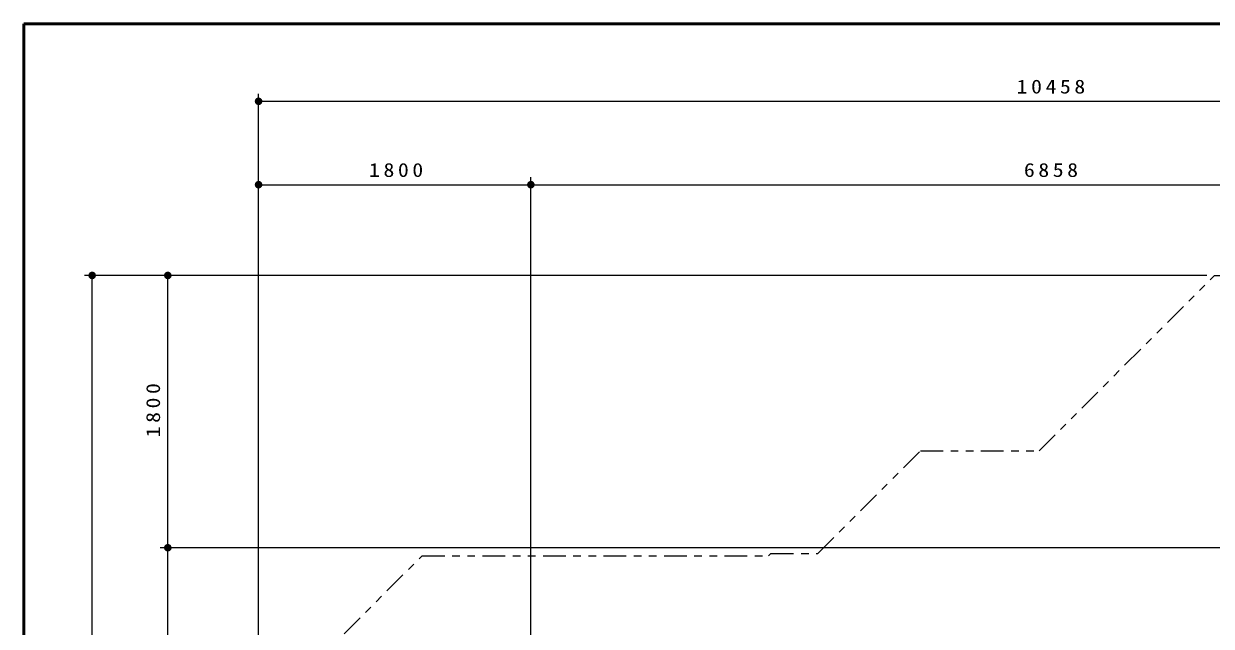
# Model space of a CAD drawing. Units: millimetres on the paper, scale 1:50. Extents: x -385 to 0, y -594 to 267.
# Drawn here: x -385 to -228, y 187.3 to 267 of the extents above; entities that cross this region are included whole.
import ezdxf

# ---------------------------------------------------------------- set-up
doc = ezdxf.new("R2010")
doc.units = ezdxf.units.MM
doc.linetypes.add('USER3', pattern=[8, 3, -1, 1, -1, 1, -1])
doc.layers.add('LY_1', color=140, linetype='Continuous', lineweight=50)
doc.styles.add('ＭＳ ゴシック', font='')
doc.styles.get('ＭＳ ゴシック').set_extended_font_data('MS Gothic')

# ---------------------------------------------------------------- blocks, each defined once
blk = doc.blocks.new('filled_dot')
at = {"color": 0, "linetype": 'Continuous', "lineweight": -2, "const_width": 1.25}
blk.add_lwpolyline([(-0.625, 0, 1), (0.625, 0, 1)], format="xyb", close=True, dxfattribs=at)

msp = doc.modelspace()

# ---------------------------------------------------------------- linework, layer by layer
at = {"layer": 'LY_1', "color": 7}
for p, q in [((0, 267), (-385, 267)), ((-385, 267), (-385, 0))]:
    msp.add_line(p, q, dxfattribs=at)
at = {"layer": 'LY_1', "color": 7, "lineweight": 13}
for p, q in [((-353.954, 176.039), (-353.954, 257.748)), ((-353.954, 256.748), (-144.792, 256.748)), ((-353.954, 176.039), (-353.954, 246.722)), ((-353.954, 176.039), (-353.954, 246.722)), ((-317.954, 160.758), (-317.954, 246.722)), ((-317.954, 160.758), (-317.954, 246.722)), ((-317.954, 160.758), (-317.954, 246.722)), ((-353.954, 245.722), (-317.954, 245.722)), ((-353.954, 245.722), (-317.954, 245.722)), ((-317.954, 245.722), (-180.791, 245.722)), ((-228.575, 233.722), (-376.954, 233.722)), ((-375.954, 42.378), (-375.954, 233.722)), ((-228.575, 233.722), (-366.954, 233.722)), ((-365.954, 197.722), (-365.954, 233.722)), ((-365.954, 79.378), (-365.954, 200.722)), ((-197.791, 197.722), (-366.954, 197.722)), ((-197.791, 197.722), (-366.954, 197.722))]:
    msp.add_line(p, q, dxfattribs=at)
at = {"layer": 'LY_1', "color": 7, "linetype": 'USER3', "lineweight": 13}
msp.add_lwpolyline([(-144.792, 203.264), (-144.792, 160.179), (-160.172, 144.799), (-160.172, 98.955), (-163.283, 95.844), (-163.283, 82.669), (-184.371, 61.581), (-208.472, 61.581), (-227.675, 42.378), (-271.451, 42.378), (-291.263, 62.19), (-291.263, 107.867), (-332.344, 107.867), (-353.954, 129.477), (-353.954, 175.039), (-332.344, 196.649), (-286.527, 196.649), (-286.217, 196.959), (-280.022, 196.959), (-266.451, 210.53), (-250.767, 210.53), (-227.575, 233.722), (-175.25, 233.722)], close=True, dxfattribs=at)

# ---------------------------------------------------------------- block references
at = {"layer": 'LY_1', "color": 7, "lineweight": 13, "xscale": 0.4, "yscale": 0.4}
for p in [(-353.954, 256.748), (-353.954, 245.722), (-353.954, 245.722), (-317.954, 245.722)]:
    msp.add_blockref('filled_dot', p, dxfattribs=at)
for p, rotation in [((-317.954, 245.722), 180), ((-317.954, 245.722), 180), ((-375.954, 233.722), 270), ((-365.954, 233.722), 270), ((-365.954, 197.722), 90), ((-365.954, 197.722), 90)]:
    msp.add_blockref('filled_dot', p, dxfattribs=dict(at, rotation=rotation))

# ---------------------------------------------------------------- texts
at = {"layer": 'LY_1', "color": 7, "char_height": 1.833, "attachment_point": 8, "style": 'ＭＳ ゴシック'}
for s, insert in [('\\T1.33;\\W1.15;10458', (-248.961, 257.748)), ('\\T1.33;\\W1.15;1800', (-335.533, 246.722)), ('\\T1.33;\\W1.15;1800', (-335.533, 246.722)), ('\\T1.33;\\W1.15;6858', (-248.956, 246.722))]:
    msp.add_mtext(s, dxfattribs=dict(at, insert=insert))
at = {"layer": 'LY_1', "color": 7, "insert": (-366.954, 216.143), "char_height": 1.833, "attachment_point": 8, "rotation": 90, "style": 'ＭＳ ゴシック'}
msp.add_mtext('\\T1.33;\\W1.15;1800', dxfattribs=at)

doc.saveas('drawing.dxf')
